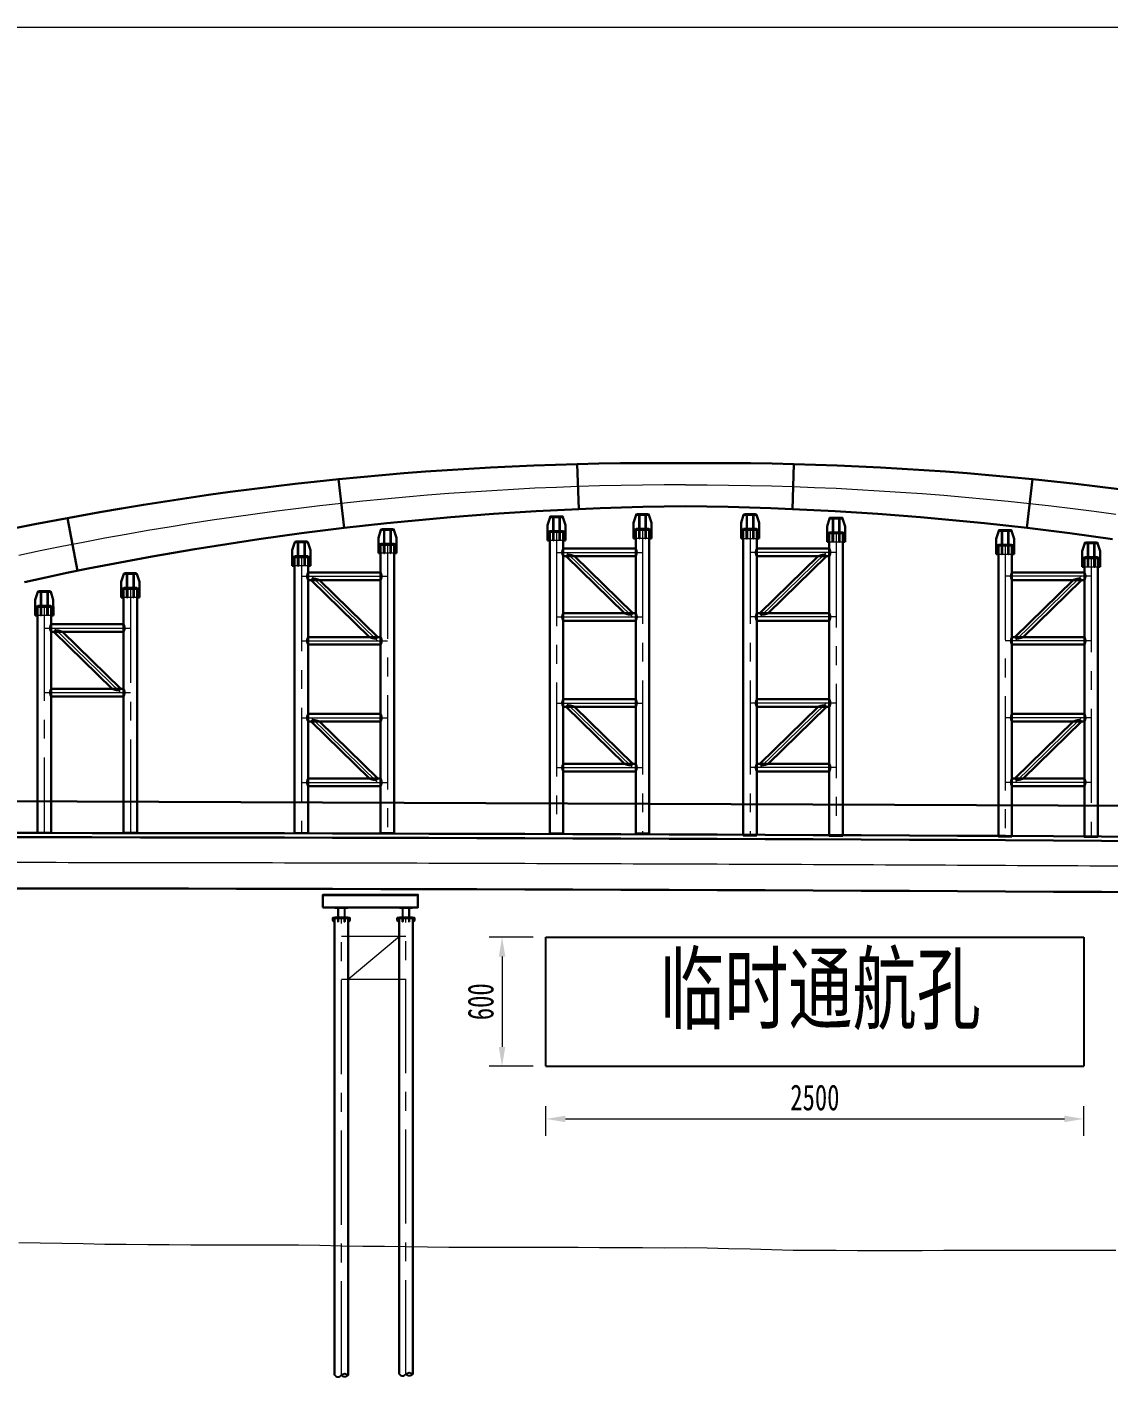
# Model space of a CAD drawing. Extents: x 1767995 to 4174245, y 542814 to 862564.
# Drawn here: x 3473469 to 3523723, y 639946 to 702689 of the extents above; entities that cross this region are included whole.
import ezdxf

# ---------------------------------------------------------------- set-up
doc = ezdxf.new("R2010")
doc.units = 0
doc.header["$LTSCALE"] = 3500
doc.linetypes.add('CENTER', pattern=[2, 1.25, -0.25, 0.25, -0.25])
doc.linetypes.add('DASHED', pattern=[0.75, 0.5, -0.25])
doc.layers.get('Defpoints').update_dxf_attribs({"color": 8})
for name, color, linetype, lineweight in [('1粗实线', 1, 'Continuous', 30), ('3中心线', 6, 'CENTER', 18), ('4虚线', 2, 'DASHED', 18), ('5文本', 7, 'Continuous', 15), ('6标注线', 7, 'Continuous', 13), ('文字', 7, 'Continuous', 15), ('标注', 3, 'Continuous', 18), ('桥 构造粗实', 1, 'Continuous', 30), ('细实线', 7, 'Continuous', 15)]:
    doc.layers.add(name, color=color, linetype=linetype, lineweight=lineweight)
doc.layers.add('M_Prof', color=2, linetype='Continuous')
doc.styles.add('wlx0.7', font='仿宋_GB2312.TTF', dxfattribs={"width": 0.7})
doc.styles.add('图内文字', font='仿宋_GB2312.TTF', dxfattribs={"width": 0.7})
doc.dimstyles.new('600', dxfattribs={"dimscale": 600, "dimtxt": 2, "dimasz": 1.5, "dimexe": 1, "dimexo": 1, "dimgap": 0.65, "dimtad": 1, "dimdec": 0, "dimlfac": 0.1, "dimzin": 0, "dimdsep": 46, "dimtxsty": 'wlx0.7', "dimcen": 0, "dimclrd": 7, "dimclre": 7, "dimclrt": 7, "dimadec": 0, "dimazin": 0, "dimtfac": 1, "dimtdec": 0, "dimtmove": 1, "dimatfit": 3, "dimfxl": 1, "dimtolj": 1, "dimtzin": 0, "dimlwd": 13, "dimlwe": 13, "dimarcsym": 1})

# ---------------------------------------------------------------- blocks, each defined once
blk = doc.blocks.new('gdfgdfg')
at = {"layer": '细实线'}
for p, q in [((240782, 21181), (241782, 21163)), ((241782, 21163), (242782, 21145)), ((242782, 21145), (243782, 21127)), ((243782, 21127), (244782, 21108)), ((244782, 21108), (245782, 21097)), ((245782, 21097), (246782, 21089)), ((246782, 21089), (247782, 21081)), ((247782, 21081), (248782, 21073)), ((248782, 21073), (249782, 21075)), ((249782, 21075), (250782, 21077)), ((250782, 21077), (251782, 21074)), ((251782, 21074), (252782, 21071)), ((252782, 21071), (253782, 21069)), ((253782, 21069), (254782, 21058)), ((254782, 21058), (255782, 21033)), ((255782, 21033), (256782, 21017)), ((256782, 21017), (257782, 21003)), ((257782, 21003), (258782, 20989)), ((258782, 20989), (259782, 20975)), ((259782, 20975), (260782, 20969)), ((260782, 20969), (261782, 20965)), ((261782, 20965), (262782, 20960)), ((262782, 20960), (263782, 20956)), ((263782, 20956), (264782, 20958)), ((264782, 20958), (265782, 20966)), ((265782, 20966), (266782, 20961)), ((266782, 20961), (267782, 20955)), ((267782, 20955), (268782, 20948)), ((268782, 20948), (269782, 20942)), ((269782, 20942), (270782, 20936)), ((270782, 20936), (271782, 20941)), ((271782, 20941), (272782, 20932)), ((272782, 20932), (273782, 20906)), ((273782, 20906), (274782, 20880)), ((274782, 20880), (275782, 20855)), ((275782, 20855), (276782, 20831)), ((276782, 20831), (277782, 20822)), ((277782, 20822), (278782, 20818)), ((278782, 20818), (279782, 20814)), ((279782, 20814), (280782, 20810)), ((280782, 20810), (281782, 20806)), ((281782, 20806), (282782, 20810)), ((282782, 20810), (283782, 20817)), ((283782, 20817), (284782, 20820)), ((284782, 20820), (285782, 20822)), ((285782, 20822), (286782, 20825)), ((286782, 20825), (287782, 20828)), ((287782, 20828), (288782, 20828)), ((288782, 20828), (289782, 20828)), ((289782, 20828), (290782, 20828)), ((290782, 20828), (291782, 20829))]:
    blk.add_line(p, q, dxfattribs=at)
blk = doc.blocks.new('werwerer')
at = {"layer": '1粗实线', "elevation": 0}
for points in [[(193795, 41794, 0.464316), (193777, 41816), (193651, 41816), (193531, 41444), (193531, 41144), (193651, 41144), (193651, 41164), (193777, 41164, 0.464316), (193795, 41186)], [(193951, 41144), (193651, 41144), (193651, 41164), (193777, 41164, 0.414214), (193795, 41182), (193795, 41798, 0.414214), (193777, 41816), (193651, 41816), (193651, 41836), (193951, 41836), (193951, 41816), (193826, 41816, 0.414214), (193808, 41798), (193808, 41182, 0.414214), (193826, 41164), (193951, 41164)], [(193951, 41144), (194251, 41144), (194251, 41164), (194126, 41164, -0.414214), (194108, 41182), (194108, 41798, -0.414214), (194126, 41816), (194251, 41816), (194251, 41836), (193951, 41836), (193951, 41816), (194077, 41816, -0.414214), (194095, 41798), (194095, 41182, -0.414214), (194077, 41164), (193951, 41164)], [(194108, 41794, -0.464316), (194126, 41816), (194251, 41816), (194371, 41444), (194371, 41144), (194251, 41144), (194251, 41164), (194126, 41164, -0.464316), (194108, 41186)]]:
    blk.add_lwpolyline(points, format="xyb", close=True, dxfattribs=at)
blk.add_lwpolyline([(193701, 41846), (194201, 41846), (194201, 41836), (193701, 41836)], close=True, dxfattribs=at)
blk = doc.blocks.new('tertert')
at = {"layer": '1粗实线'}
for p, q in [((203266, 43306, 0), (206636, 43306, 0)), ((203266, 42955, 0), (206636, 42955, 0)), ((203401, 42955, 0), (206112, 40306, 0)), ((203791, 42955, 0), (206502, 40306, 0)), ((203266, 40306, 0), (206636, 40306, 0)), ((203266, 39955, 0), (206636, 39955, 0))]:
    blk.add_line(p, q, dxfattribs=at)
at = {"layer": '1粗实线', "elevation": 0}
for points in [[(203266, 43306), (203266, 43306), (203266, 43305), (203266, 43305), (203265, 43304), (203265, 43303), (203264, 43301), (203263, 43299), (203262, 43297), (203261, 43295), (203260, 43293), (203259, 43290), (203257, 43287), (203256, 43284), (203255, 43280), (203253, 43276), (203251, 43272), (203250, 43268), (203248, 43264), (203246, 43259), (203244, 43255), (203243, 43250), (203241, 43244), (203239, 43239), (203237, 43234), (203236, 43228), (203234, 43222), (203232, 43216), (203231, 43210), (203229, 43204), (203228, 43198), (203227, 43191), (203225, 43185), (203224, 43178), (203223, 43171), (203223, 43165), (203222, 43158), (203221, 43151), (203221, 43144), (203221, 43137), (203221, 43130), (203221, 43124), (203221, 43117), (203221, 43110), (203222, 43103), (203223, 43096), (203223, 43089), (203224, 43083), (203225, 43076), (203227, 43070), (203228, 43063), (203229, 43057), (203231, 43051), (203232, 43045), (203234, 43039), (203236, 43033), (203237, 43027), (203239, 43022), (203241, 43016), (203243, 43011), (203244, 43006), (203246, 43002), (203248, 42997), (203250, 42993), (203251, 42988), (203253, 42984), (203255, 42981), (203256, 42977), (203257, 42974), (203259, 42971), (203260, 42968), (203261, 42966), (203262, 42964), (203263, 42962), (203264, 42960), (203265, 42958), (203265, 42957), (203266, 42956), (203266, 42955), (203266, 42955), (203266, 42955)], [(206636, 43306), (206636, 43306), (206637, 43305), (206637, 43305), (206637, 43304), (206638, 43303), (206639, 43301), (206640, 43299), (206641, 43297), (206642, 43295), (206643, 43293), (206644, 43290), (206645, 43287), (206647, 43284), (206648, 43280), (206650, 43276), (206652, 43272), (206653, 43268), (206655, 43264), (206657, 43259), (206658, 43255), (206660, 43250), (206662, 43244), (206664, 43239), (206666, 43234), (206667, 43228), (206669, 43222), (206671, 43216), (206672, 43210), (206674, 43204), (206675, 43198), (206676, 43191), (206677, 43185), (206679, 43178), (206679, 43171), (206680, 43165), (206681, 43158), (206681, 43151), (206682, 43144), (206682, 43137), (206682, 43130), (206682, 43124), (206682, 43117), (206681, 43110), (206681, 43103), (206680, 43096), (206679, 43089), (206679, 43083), (206677, 43076), (206676, 43070), (206675, 43063), (206674, 43057), (206672, 43051), (206671, 43045), (206669, 43039), (206667, 43033), (206666, 43027), (206664, 43022), (206662, 43016), (206660, 43011), (206658, 43006), (206657, 43002), (206655, 42997), (206653, 42993), (206652, 42988), (206650, 42984), (206648, 42981), (206647, 42977), (206645, 42974), (206644, 42971), (206643, 42968), (206642, 42966), (206641, 42964), (206640, 42962), (206639, 42960), (206638, 42958), (206637, 42957), (206637, 42956), (206637, 42955), (206636, 42955), (206636, 42955)], [(203266, 40306), (203266, 40306), (203266, 40305), (203266, 40305), (203265, 40304), (203265, 40303), (203264, 40301), (203263, 40299), (203262, 40297), (203261, 40295), (203260, 40293), (203259, 40290), (203257, 40287), (203256, 40284), (203255, 40280), (203253, 40276), (203251, 40272), (203250, 40268), (203248, 40264), (203246, 40259), (203244, 40255), (203243, 40250), (203241, 40244), (203239, 40239), (203237, 40234), (203236, 40228), (203234, 40222), (203232, 40216), (203231, 40210), (203229, 40204), (203228, 40198), (203227, 40191), (203225, 40185), (203224, 40178), (203223, 40171), (203223, 40165), (203222, 40158), (203221, 40151), (203221, 40144), (203221, 40137), (203221, 40130), (203221, 40124), (203221, 40117), (203221, 40110), (203222, 40103), (203223, 40096), (203223, 40089), (203224, 40083), (203225, 40076), (203227, 40070), (203228, 40063), (203229, 40057), (203231, 40051), (203232, 40045), (203234, 40039), (203236, 40033), (203237, 40027), (203239, 40022), (203241, 40016), (203243, 40011), (203244, 40006), (203246, 40002), (203248, 39997), (203250, 39993), (203251, 39988), (203253, 39984), (203255, 39981), (203256, 39977), (203257, 39974), (203259, 39971), (203260, 39968), (203261, 39966), (203262, 39964), (203263, 39962), (203264, 39960), (203265, 39958), (203265, 39957), (203266, 39956), (203266, 39955), (203266, 39955), (203266, 39955)], [(206636, 40306), (206636, 40306), (206637, 40305), (206637, 40305), (206637, 40304), (206638, 40303), (206639, 40301), (206640, 40299), (206641, 40297), (206642, 40295), (206643, 40293), (206644, 40290), (206645, 40287), (206647, 40284), (206648, 40280), (206650, 40276), (206652, 40272), (206653, 40268), (206655, 40264), (206657, 40259), (206658, 40255), (206660, 40250), (206662, 40244), (206664, 40239), (206666, 40234), (206667, 40228), (206669, 40222), (206671, 40216), (206672, 40210), (206674, 40204), (206675, 40198), (206676, 40191), (206677, 40185), (206679, 40178), (206679, 40171), (206680, 40165), (206681, 40158), (206681, 40151), (206682, 40144), (206682, 40137), (206682, 40130), (206682, 40124), (206682, 40117), (206681, 40110), (206681, 40103), (206680, 40096), (206679, 40089), (206679, 40083), (206677, 40076), (206676, 40070), (206675, 40063), (206674, 40057), (206672, 40051), (206671, 40045), (206669, 40039), (206667, 40033), (206666, 40027), (206664, 40022), (206662, 40016), (206660, 40011), (206658, 40006), (206657, 40002), (206655, 39997), (206653, 39993), (206652, 39988), (206650, 39984), (206648, 39981), (206647, 39977), (206645, 39974), (206644, 39971), (206643, 39968), (206642, 39966), (206641, 39964), (206640, 39962), (206639, 39960), (206638, 39958), (206637, 39957), (206637, 39956), (206637, 39955), (206636, 39955), (206636, 39955)]]:
    blk.add_lwpolyline(points, dxfattribs=at)
at = {"layer": '1粗实线'}
for points in [[(203791, 42955), (203791, 42955), (203790, 42955), (203789, 42956), (203788, 42956), (203785, 42957), (203783, 42958), (203780, 42959), (203776, 42960), (203773, 42961), (203768, 42963), (203764, 42964), (203758, 42966), (203753, 42968), (203747, 42970), (203741, 42972), (203734, 42974), (203727, 42977), (203720, 42979), (203712, 42981), (203705, 42984), (203696, 42986), (203688, 42989), (203680, 42991), (203671, 42994), (203662, 42997), (203653, 42999), (203644, 43002), (203635, 43004), (203625, 43006), (203616, 43008), (203607, 43010), (203598, 43012), (203589, 43014), (203580, 43016), (203571, 43017), (203562, 43018), (203553, 43019), (203545, 43020), (203537, 43020), (203529, 43020), (203522, 43020), (203515, 43020), (203508, 43019), (203501, 43018), (203494, 43017), (203488, 43016), (203482, 43014), (203477, 43012), (203472, 43010), (203467, 43008), (203462, 43006), (203457, 43004), (203453, 43002), (203449, 42999), (203445, 42997), (203441, 42994), (203438, 42991), (203434, 42989), (203431, 42986), (203428, 42984), (203426, 42981), (203423, 42979), (203420, 42977), (203418, 42974), (203416, 42972), (203414, 42970), (203412, 42968), (203410, 42966), (203409, 42964), (203407, 42963), (203406, 42961), (203405, 42960), (203404, 42959), (203403, 42958), (203402, 42957), (203402, 42956), (203401, 42956), (203401, 42955), (203401, 42955), (203401, 42955)], [(206112, 40306), (206112, 40306), (206112, 40306), (206114, 40305), (206115, 40305), (206117, 40304), (206120, 40303), (206123, 40302), (206126, 40301), (206130, 40299), (206135, 40298), (206139, 40296), (206144, 40295), (206150, 40293), (206156, 40291), (206162, 40289), (206169, 40287), (206176, 40284), (206183, 40282), (206190, 40279), (206198, 40277), (206206, 40274), (206215, 40272), (206223, 40269), (206232, 40267), (206241, 40264), (206250, 40262), (206259, 40259), (206268, 40257), (206278, 40255), (206287, 40252), (206296, 40250), (206305, 40249), (206314, 40247), (206323, 40245), (206332, 40244), (206341, 40243), (206349, 40242), (206358, 40241), (206366, 40241), (206374, 40241), (206381, 40241), (206388, 40241), (206395, 40242), (206402, 40243), (206408, 40244), (206415, 40245), (206420, 40247), (206426, 40249), (206431, 40250), (206436, 40252), (206441, 40255), (206446, 40257), (206450, 40259), (206454, 40262), (206458, 40264), (206462, 40267), (206465, 40269), (206468, 40272), (206472, 40274), (206475, 40277), (206477, 40279), (206480, 40282), (206482, 40284), (206485, 40287), (206487, 40289), (206489, 40291), (206491, 40293), (206492, 40295), (206494, 40296), (206495, 40298), (206497, 40299), (206498, 40301), (206499, 40302), (206500, 40303), (206500, 40304), (206501, 40305), (206502, 40305), (206502, 40306), (206502, 40306), (206502, 40306)]]:
    blk.add_lwpolyline(points, dxfattribs=at)
at = {"layer": '3中心线'}
for p, q in [((202951, 43130, 0), (206951, 43130, 0)), ((203416, 43130, 0), (206486, 40130, 0)), ((202951, 40130, 0), (206951, 40130, 0))]:
    blk.add_line(p, q, dxfattribs=at)
blk = doc.blocks.new('trret')
at = {"layer": '1粗实线'}
for p, q in [((3671816, 920589), (3671816, 941829)), ((3672446, 920589), (3672446, 941829)), ((3674816, 920637), (3674816, 941829)), ((3675446, 920637), (3675446, 941829))]:
    blk.add_line(p, q, dxfattribs=at)
for points in [[(3671275, 942333), (3675686, 942333), (3675686, 942921), (3671275, 942921)], [(3671816, 941679), (3671781, 941679), (3671731, 941729), (3671731, 941829), (3671731, 941729), (3671781, 941679)], [(3671731, 941829), (3672531, 941829)], [(3671987, 941829), (3671987, 941679), (3671975, 941679), (3671975, 941829), (3671975, 941679), (3671987, 941679)], [(3672287, 941829), (3672287, 941679), (3672275, 941679), (3672275, 941829), (3672275, 941679), (3672287, 941679)], [(3672531, 941729), (3672481, 941679), (3672531, 941729), (3672531, 941829)], [(3674816, 941679), (3674781, 941679), (3674731, 941729), (3674731, 941829), (3674731, 941729), (3674781, 941679)], [(3674731, 941829), (3675531, 941829)], [(3674987, 941829), (3674987, 941679), (3674975, 941679), (3674975, 941829), (3674975, 941679), (3674987, 941679)], [(3675287, 941829), (3675287, 941679), (3675275, 941679), (3675275, 941829), (3675275, 941679), (3675287, 941679)], [(3675531, 941729), (3675481, 941679), (3675531, 941729), (3675531, 941829)], [(3672481, 941679), (3672446, 941679)], [(3675481, 941679), (3675446, 941679)]]:
    blk.add_lwpolyline(points, close=True, dxfattribs=at)
for points in [[(3671731, 941845), (3671731, 941829), (3671731, 941845), (3672531, 941845), (3672531, 941829), (3672531, 941845)], [(3674731, 941845), (3674731, 941829), (3674731, 941845), (3675531, 941845), (3675531, 941829), (3675531, 941845)]]:
    blk.add_lwpolyline(points, dxfattribs=at)
at = {"layer": '3中心线'}
for p, q in [((3672131, 920589), (3672131, 941829)), ((3675131, 920637), (3675131, 941829)), ((3672131, 940996), (3675131, 940996)), ((3672451, 938996), (3674828, 940996)), ((3672131, 938996), (3675131, 938996))]:
    blk.add_line(p, q, dxfattribs=at)
at = {"layer": 'M_Prof'}
for p, q in [((3671275, 942901), (3675686, 942901)), ((3671275, 942353), (3675686, 942353))]:
    blk.add_line(p, q, dxfattribs=at)
for points in [[(3671831, 941845), (3672131, 941845), (3672131, 941863), (3672000, 941863, -0.414214), (3671987, 941876), (3671987, 942302, -0.414214), (3672000, 942315), (3672131, 942315), (3672131, 942333), (3671831, 942333), (3671831, 942315), (3671963, 942315, -0.414214), (3671976, 942302), (3671976, 941876, -0.414214), (3671963, 941863), (3671831, 941863)], [(3672131, 941845), (3672431, 941845), (3672431, 941863), (3672300, 941863, -0.414214), (3672287, 941876), (3672287, 942302, -0.414214), (3672300, 942315), (3672431, 942315), (3672431, 942333), (3672131, 942333), (3672131, 942315), (3672263, 942315, -0.414214), (3672276, 942302), (3672276, 941876, -0.414214), (3672263, 941863), (3672131, 941863)], [(3674831, 941845), (3675131, 941845), (3675131, 941863), (3675000, 941863, -0.414214), (3674987, 941876), (3674987, 942302, -0.414214), (3675000, 942315), (3675131, 942315), (3675131, 942333), (3674831, 942333), (3674831, 942315), (3674963, 942315, -0.414214), (3674976, 942302), (3674976, 941876, -0.414214), (3674963, 941863), (3674831, 941863)], [(3675131, 941845), (3675431, 941845), (3675431, 941863), (3675300, 941863, -0.414214), (3675287, 941876), (3675287, 942302, -0.414214), (3675300, 942315), (3675431, 942315), (3675431, 942333), (3675131, 942333), (3675131, 942315), (3675263, 942315, -0.414214), (3675276, 942302), (3675276, 941876, -0.414214), (3675263, 941863), (3675131, 941863)]]:
    blk.add_lwpolyline(points, format="xyb", close=True, dxfattribs=at)
for points in [[(3671816, 920589), (3671974, 920510), (3672131, 920589), (3672289, 920667), (3672446, 920589)], [(3672446, 920589), (3672289, 920510), (3672131, 920589)], [(3674816, 920637), (3674974, 920559), (3675131, 920637), (3675289, 920716), (3675446, 920637)], [(3675446, 920637), (3675289, 920559), (3675131, 920637)]]:
    blk.add_spline(points, degree=3, dxfattribs=at)
blk = doc.blocks.new('*D272')
at = {"color": 7, "linetype": 'Continuous', "lineweight": 13}
for p, q in [((3497596, 651154), (3497596, 652540)), ((3522596, 651154), (3522596, 652540)), ((3498496, 651940), (3521696, 651940))]:
    blk.add_line(p, q, dxfattribs=at)
at = {"color": 7}
for points in [[(3498496, 652090), (3498496, 651790), (3497596, 651940)], [(3521696, 652090), (3521696, 651790), (3522596, 651940)]]:
    blk.add_solid(points, dxfattribs=at)
at = {"layer": 'Defpoints', "color": 0}
for p in [(3522596, 651940), (3497596, 650554), (3522596, 650554)]:
    blk.add_point(p, dxfattribs=at)
at = {"color": 7, "insert": (3510096, 652930), "char_height": 1200, "attachment_point": 5, "style": 'wlx0.7'}
blk.add_mtext('\\A1;2500', dxfattribs=at)
blk = doc.blocks.new('*D273')
at = {"color": 7, "linetype": 'Continuous', "lineweight": 13}
for p, q in [((3496996, 660387), (3494954, 660387)), ((3495554, 659487), (3495554, 655287)), ((3496996, 654387), (3494954, 654387))]:
    blk.add_line(p, q, dxfattribs=at)
at = {"color": 7}
for points in [[(3495404, 659487), (3495704, 659487), (3495554, 660387)], [(3495404, 655287), (3495704, 655287), (3495554, 654387)]]:
    blk.add_solid(points, dxfattribs=at)
at = {"layer": 'Defpoints', "color": 0}
for p in [(3497596, 660387), (3495554, 654387), (3497596, 654387)]:
    blk.add_point(p, dxfattribs=at)
at = {"color": 7, "insert": (3494564, 657387), "char_height": 1200, "attachment_point": 5, "rotation": 90, "style": 'wlx0.7'}
blk.add_mtext('\\A1;600', dxfattribs=at)

msp = doc.modelspace()

# ---------------------------------------------------------------- linework, layer by layer
for p, q in [((3497595.6, 654387.2), (3497595.6, 660387.2)), ((3497595.6, 660387.2), (3522595.6, 660387.2)), ((3522595.6, 660387.2), (3522595.6, 654387.2)), ((3497595.6, 654387.2), (3522595.6, 654387.2))]:
    msp.add_line(p, q)
at = {"layer": '1粗实线', "ltscale": 4}
for p, q in [((3498503.3, 679242.6, 0.4), (3497663.3, 679242.6, 0.4)), ((3497663.3, 679242.6, 0.4), (3497663.3, 679222.6, 0.4)), ((3497663.3, 679222.6, 0.4), (3498503.3, 679222.6, 0.4)), ((3497922.3, 679222.6, 0.4), (3497944.3, 679222.6, 0.4)), ((3497922.3, 678822.6, 0.4), (3497922.3, 679222.6, 0.4)), ((3497944.3, 679222.6, 0.4), (3497944.3, 678822.6, 0.4)), ((3498222.3, 679222.6, 0.4), (3498222.3, 678822.6, 0.4)), ((3498244.3, 678822.6, 0.4), (3498244.3, 679222.6, 0.4)), ((3498503.3, 679222.6, 0.4), (3498503.3, 679242.6, 0.4)), ((3502503.3, 679342.1, 0.4), (3501663.3, 679342.1, 0.4)), ((3501663.3, 679342.1, 0.4), (3501663.3, 679322.1, 0.4)), ((3501663.3, 679322.1, 0.4), (3502503.3, 679322.1, 0.4)), ((3501922.3, 679322.1, 0.4), (3501944.3, 679322.1, 0.4)), ((3501922.3, 678922.1, 0.4), (3501922.3, 679322.1, 0.4)), ((3501944.3, 678922.1, 0.4), (3501922.3, 678922.1, 0.4)), ((3501944.3, 679322.1, 0.4), (3501944.3, 678922.1, 0.4)), ((3502244.3, 679322.1, 0.4), (3502222.3, 679322.1, 0.4)), ((3502222.3, 679322.1, 0.4), (3502222.3, 678922.1, 0.4)), ((3502222.3, 678922.1, 0.4), (3502244.3, 678922.1, 0.4)), ((3502244.3, 678922.1, 0.4), (3502244.3, 679322.1, 0.4)), ((3502503.3, 679322.1, 0.4), (3502503.3, 679342.1, 0.4)), ((3506663, 679319.3, 0.1), (3506663, 679339.3, 0.1)), ((3506663, 679339.3, 0.1), (3507503, 679339.3, 0.1)), ((3507503, 679319.3, 0.1), (3506663, 679319.3, 0.1)), ((3506922, 679319.3, 0.1), (3506944, 679319.3, 0.1)), ((3506922, 678919.3, 0.1), (3506922, 679319.3, 0.1)), ((3506944, 678919.3, 0.1), (3506922, 678919.3, 0.1)), ((3506944, 679319.3, 0.1), (3506944, 678919.3, 0.1)), ((3507244, 679319.3, 0.1), (3507222, 679319.3, 0.1)), ((3507222, 679319.3, 0.1), (3507222, 678919.3, 0.1)), ((3507222, 678919.3, 0.1), (3507244, 678919.3, 0.1)), ((3507244, 678919.3, 0.1), (3507244, 679319.3, 0.1)), ((3507503, 679339.3, 0.1), (3507503, 679319.3, 0.1)), ((3510663, 679158.7), (3510663, 679178.7)), ((3510663, 679178.7), (3511503, 679178.7)), ((3511503, 679158.7), (3510663, 679158.7)), ((3510922, 678758.7), (3510922, 679158.7)), ((3510944, 679158.7), (3510944, 678758.7)), ((3511244, 679158.7), (3511222, 679158.7)), ((3511222, 679158.7), (3511222, 678758.7)), ((3511244, 678758.7), (3511244, 679158.7)), ((3511503, 679178.7), (3511503, 679158.7)), ((3490643.7, 678649.4, 0.1), (3489803.7, 678649.4, 0.1)), ((3489803.7, 678649.4, 0.1), (3489803.7, 678629.4, 0.1)), ((3489803.7, 678629.4, 0.1), (3490643.7, 678629.4, 0.1)), ((3490062.7, 678629.4, 0.1), (3490084.7, 678629.4, 0.1)), ((3490062.7, 678229.4, 0.1), (3490062.7, 678629.4, 0.1)), ((3490084.7, 678629.4, 0.1), (3490084.7, 678229.4, 0.1)), ((3490384.7, 678629.4, 0.1), (3490362.7, 678629.4, 0.1)), ((3490362.7, 678629.4, 0.1), (3490362.7, 678229.4, 0.1)), ((3490384.7, 678229.4, 0.1), (3490384.7, 678629.4, 0.1)), ((3490643.7, 678629.4, 0.1), (3490643.7, 678649.4, 0.1)), ((3497944.3, 678822.6, 0.4), (3497922.3, 678822.6, 0.4)), ((3511222, 678758.7), (3511244, 678758.7)), ((3518522.5, 678585.4, 0.1), (3518522.5, 678605.4, 0.1)), ((3518522.5, 678605.4, 0.1), (3519362.5, 678605.4, 0.1)), ((3519362.5, 678585.4, 0.1), (3518522.5, 678585.4, 0.1)), ((3518781.5, 678585.4, 0.1), (3518803.5, 678585.4, 0.1)), ((3518781.5, 678185.4, 0.1), (3518781.5, 678585.4, 0.1)), ((3518803.5, 678585.4, 0.1), (3518803.5, 678185.4, 0.1)), ((3519103.5, 678585.4, 0.1), (3519081.5, 678585.4, 0.1)), ((3519081.5, 678585.4, 0.1), (3519081.5, 678185.4, 0.1)), ((3519103.5, 678185.4, 0.1), (3519103.5, 678585.4, 0.1)), ((3519362.5, 678605.4, 0.1), (3519362.5, 678585.4, 0.1)), ((3486643.7, 678069.3), (3485803.7, 678069.3)), ((3485803.7, 678069.3), (3485803.7, 678049.3)), ((3485803.7, 678049.3), (3486643.7, 678049.3)), ((3486062.7, 678049.3), (3486084.7, 678049.3)), ((3486062.7, 677649.3), (3486062.7, 678049.3)), ((3486084.7, 677649.3), (3486062.7, 677649.3)), ((3486084.7, 678049.3), (3486084.7, 677649.3)), ((3486362.7, 678049.3), (3486362.7, 677649.3)), ((3486384.7, 677649.3), (3486384.7, 678049.3)), ((3486643.7, 678049.3), (3486643.7, 678069.3)), ((3490084.7, 678229.4, 0.1), (3490062.7, 678229.4, 0.1)), ((3490362.7, 678229.4, 0.1), (3490384.7, 678229.4, 0.1)), ((3518803.5, 678185.4, 0.1), (3518781.5, 678185.4, 0.1)), ((3519081.5, 678185.4, 0.1), (3519103.5, 678185.4, 0.1)), ((3522522.5, 678005.3), (3522522.5, 678025.3)), ((3522522.5, 678025.3), (3523362.5, 678025.3)), ((3523362.5, 678005.3), (3522522.5, 678005.3)), ((3522781.5, 677605.3), (3522781.5, 678005.3)), ((3522803.5, 678005.3), (3522803.5, 677605.3)), ((3523103.5, 678005.3), (3523081.5, 678005.3)), ((3523081.5, 678005.3), (3523081.5, 677605.3)), ((3523103.5, 677605.3), (3523103.5, 678005.3)), ((3523362.5, 678025.3), (3523362.5, 678005.3)), ((3523081.5, 677605.3), (3523103.5, 677605.3)), ((3478693.7, 676596.8, -0.3), (3477853.7, 676596.8, -0.3)), ((3477853.7, 676596.8, -0.3), (3477853.7, 676576.8, -0.3)), ((3477853.7, 676576.8, -0.3), (3478693.7, 676576.8, -0.3)), ((3478112.7, 676576.8, -0.3), (3478134.7, 676576.8, -0.3)), ((3478112.7, 676176.8, -0.3), (3478112.7, 676576.8, -0.3)), ((3478134.7, 676576.8, -0.3), (3478134.7, 676176.8, -0.3)), ((3478434.7, 676576.8, -0.3), (3478412.7, 676576.8, -0.3)), ((3478412.7, 676576.8, -0.3), (3478412.7, 676176.8, -0.3)), ((3478434.7, 676176.8, -0.3), (3478434.7, 676576.8, -0.3)), ((3478693.7, 676576.8, -0.3), (3478693.7, 676596.8, -0.3)), ((3474693.7, 675762.6, -0.4), (3473853.7, 675762.6, -0.4)), ((3473853.7, 675762.6, -0.4), (3473853.7, 675742.6, -0.4)), ((3474693.7, 675742.6, -0.4), (3474693.7, 675762.6, -0.4)), ((3478134.7, 676176.8, -0.3), (3478112.7, 676176.8, -0.3)), ((3478412.7, 676176.8, -0.3), (3478434.7, 676176.8, -0.3)), ((3473853.7, 675742.6, -0.4), (3474693.7, 675742.6, -0.4)), ((3474112.7, 675742.6, -0.4), (3474134.7, 675742.6, -0.4)), ((3474112.7, 675342.6, -0.4), (3474112.7, 675742.6, -0.4)), ((3474134.7, 675342.6, -0.4), (3474112.7, 675342.6, -0.4)), ((3474134.7, 675742.6, -0.4), (3474134.7, 675342.6, -0.4)), ((3474412.7, 675742.6, -0.4), (3474412.7, 675342.6, -0.4)), ((3474434.7, 675342.6, -0.4), (3474434.7, 675742.6, -0.4))]:
    msp.add_line(p, q, dxfattribs=at)
at = {"layer": '1粗实线'}
for p, q in [((3497663.3, 678822.6, 0.4), (3497663.3, 679222.6, 0.4)), ((3497663.3, 679222.6, 0.4), (3498503.3, 679222.6, 0.4)), ((3498503.3, 679222.6, 0.4), (3498503.3, 678822.6, 0.4)), ((3501663.3, 678922.1, 0.4), (3501663.3, 679322.1, 0.4)), ((3501663.3, 679322.1, 0.4), (3502503.3, 679322.1, 0.4)), ((3501768.3, 678922.1, 0.4), (3501663.3, 678922.1, 0.4)), ((3502503.3, 678922.1, 0.4), (3502398.3, 678922.1, 0.4)), ((3502503.3, 679322.1, 0.4), (3502503.3, 678922.1, 0.4)), ((3507503, 679319.3, 0.1), (3506663, 679319.3, 0.1)), ((3506663, 679319.3, 0.1), (3506663, 678919.3, 0.1)), ((3506663, 678919.3, 0.1), (3506768, 678919.3, 0.1)), ((3507398, 678919.3, 0.1), (3507503, 678919.3, 0.1)), ((3507503, 678919.3, 0.1), (3507503, 679319.3, 0.1)), ((3511503, 679158.7), (3510663, 679158.7)), ((3510663, 679158.7), (3510663, 678758.7)), ((3511503, 678758.7), (3511503, 679158.7)), ((3489803.7, 678229.4, 0.1), (3489803.7, 678629.4, 0.1)), ((3489803.7, 678629.4, 0.1), (3490643.7, 678629.4, 0.1)), ((3490643.7, 678629.4, 0.1), (3490643.7, 678229.4, 0.1)), ((3497768.3, 678822.6, 0.4), (3497663.3, 678822.6, 0.4)), ((3498503.3, 678822.6, 0.4), (3498398.3, 678822.6, 0.4)), ((3510663, 678758.7), (3510768, 678758.7)), ((3511398, 678758.7), (3511503, 678758.7)), ((3519362.5, 678585.4, 0.1), (3518522.5, 678585.4, 0.1)), ((3518522.5, 678585.4, 0.1), (3518522.5, 678185.4, 0.1)), ((3519362.5, 678185.4, 0.1), (3519362.5, 678585.4, 0.1)), ((3485803.7, 677649.3), (3485803.7, 678049.3)), ((3485803.7, 678049.3), (3486643.7, 678049.3)), ((3485908.7, 677649.3), (3485803.7, 677649.3)), ((3486643.7, 677649.3), (3486538.7, 677649.3)), ((3486643.7, 678049.3), (3486643.7, 677649.3)), ((3489908.7, 678229.4, 0.1), (3489803.7, 678229.4, 0.1)), ((3490643.7, 678229.4, 0.1), (3490538.7, 678229.4, 0.1)), ((3518522.5, 678185.4, 0.1), (3518627.5, 678185.4, 0.1)), ((3519257.5, 678185.4, 0.1), (3519362.5, 678185.4, 0.1)), ((3523362.5, 678005.3), (3522522.5, 678005.3)), ((3522522.5, 678005.3), (3522522.5, 677605.3)), ((3523362.5, 677605.3), (3523362.5, 678005.3)), ((3522522.5, 677605.3), (3522627.5, 677605.3)), ((3523257.5, 677605.3), (3523362.5, 677605.3)), ((3477853.7, 676176.8, -0.3), (3477853.7, 676576.8, -0.3)), ((3477853.7, 676576.8, -0.3), (3478693.7, 676576.8, -0.3)), ((3478693.7, 676576.8, -0.3), (3478693.7, 676176.8, -0.3)), ((3477958.7, 676176.8, -0.3), (3477853.7, 676176.8, -0.3)), ((3478693.7, 676176.8, -0.3), (3478588.7, 676176.8, -0.3)), ((3473853.7, 675342.6, -0.4), (3473853.7, 675742.6, -0.4)), ((3473853.7, 675742.6, -0.4), (3474693.7, 675742.6, -0.4)), ((3473958.7, 675342.6, -0.4), (3473853.7, 675342.6, -0.4)), ((3474693.7, 675342.6, -0.4), (3474588.7, 675342.6, -0.4)), ((3474693.7, 675742.6, -0.4), (3474693.7, 675342.6, -0.4)), ((3442585.9, 666823.5), (3566745.3, 666313.9))]:
    msp.add_line(p, q, dxfattribs=at)
for points, elevation in [([(3497768.3, 665202.1), (3497768.3, 679222.6), (3498398.3, 679222.6), (3498398.3, 665202.1), (3497768.3, 665202.1)], 0.3), ([(3501768.3, 665202.1), (3501768.3, 679322.1), (3502398.3, 679322.1), (3502398.3, 665202.1), (3501768.3, 665202.1)], 0.3), ([(3477958.7, 665235.1), (3477958.7, 676576.8), (3478588.7, 676576.8), (3478588.7, 665235.1), (3477958.7, 665235.1)], -0.4), ([(3473958.7, 665235.1), (3473958.7, 675742.6), (3474588.7, 675742.6), (3474588.7, 665235.1), (3473958.7, 665235.1)], -0.4)]:
    msp.add_lwpolyline(points, dxfattribs=dict(at, elevation=elevation))
for points in [[(3507398, 665114.8), (3507398, 679319.3), (3506768, 679319.3), (3506767.6, 665114.8)], [(3511398, 665095.2), (3511398, 679158.7), (3510768, 679158.7), (3510767.5, 665095.2)]]:
    msp.add_lwpolyline(points, close=True, dxfattribs=at)
for points in [[(3489908.7, 665221), (3489908.7, 678629.4), (3490538.7, 678629.4), (3490538.7, 665221), (3489908.7, 665221)], [(3519257.5, 665071), (3519257.5, 678585.4), (3518627.5, 678585.4), (3518627.5, 665071), (3519257.5, 665071)], [(3485908.7, 665221), (3485908.7, 678049.3), (3486538.7, 678049.3), (3486538.7, 665221), (3485908.7, 665221)], [(3523257.5, 665048.9), (3523257.5, 678005.3), (3522627.5, 678005.3), (3522627.5, 665048.9), (3523257.5, 665048.9)]]:
    msp.add_lwpolyline(points, dxfattribs=at)
for points in [[(3402584, 665049.3, -0.0010736), (3429570.5, 665188.2), (3429585.1, 665188.3, -0.0032499), (3572579.4, 664687.8), (3572609.7, 664687.5, -0.0014157), (3606584, 664251.5, -0.0014134)], [(3402584, 664849.3, -0.0010736), (3429570.5, 664988.2), (3429585.1, 664988.3, -0.0032499), (3572579.4, 664487.8), (3572609.7, 664487.5, -0.0013324), (3604584, 664082.5, -0.0013324)], [(3402584, 662469.3, -0.0010736), (3429570.5, 662608.2), (3429585.1, 662608.3, -0.0032499), (3572579.4, 662107.8), (3572609.7, 662107.5, -0.0014157), (3606584, 661671.5)]]:
    msp.add_lwpolyline(points, format="xyb", dxfattribs=at)
at = {"layer": '3中心线'}
for p, q in [((3498083.3, 679222.6, 0.7), (3498083.3, 665202.1, 0.5)), ((3502083.3, 679322.1, 0.5), (3502083.3, 665202.1, 0.5)), ((3507083, 679319.3, 0.3), (3507083, 665114.8, 0.3)), ((3511083, 679158.7, 0.3), (3511083, 665095.2, 0.3)), ((3490223.7, 678629.4, 0.3), (3490223.7, 665221, 0.3)), ((3518942.5, 678585.4, 0.3), (3518942.5, 665071, 0.3)), ((3486223.7, 678049.3, 0.3), (3486223.7, 665221, 0.3)), ((3522942.5, 678005.3, 0.3), (3522942.5, 665048.9, 0.3)), ((3478273.7, 676576.8, -0.1), (3478273.7, 665235.1, -0.1)), ((3474273.7, 675742.6, -0.1), (3474273.7, 665235.1, -0.1))]:
    msp.add_line(p, q, dxfattribs=at)
at = {"layer": '3中心线', "ltscale": 5000}
msp.add_lwpolyline([(3402584, 663669.3, -0.0010732), (3429566.9, 663808.2), (3429581.5, 663808.2, -0.0032499), (3572591.4, 663307.7), (3572621.7, 663307.4, -0.0014149), (3606584, 662871.7)], format="xyb", dxfattribs=at)
at = {"layer": '4虚线'}
for p, q in [((3502398.3, 678922.1, 0.4), (3501768.3, 678922.1, 0.4)), ((3506768, 678919.3, 0.1), (3507398, 678919.3, 0.1)), ((3498398.3, 678822.6, 0.4), (3497768.3, 678822.6, 0.4)), ((3510768, 678758.7), (3511398, 678758.7)), ((3486538.7, 677649.3), (3485908.7, 677649.3)), ((3490538.7, 678229.4, 0.1), (3489908.7, 678229.4, 0.1)), ((3518627.5, 678185.4, 0.1), (3519257.5, 678185.4, 0.1)), ((3522627.5, 677605.3), (3523257.5, 677605.3)), ((3478588.7, 676176.8, -0.3), (3477958.7, 676176.8, -0.3)), ((3474588.7, 675342.6, -0.4), (3473958.7, 675342.6, -0.4))]:
    msp.add_line(p, q, dxfattribs=at)
at = {"layer": '5文本'}
msp.add_line((3211745, 702689.2, -0.3), (3692995, 702689.2, -0.3), dxfattribs=at)
at = {"layer": '标注', "color": 8, "ltscale": 550}
for points in [[(3504084, 681415.6), (3503084, 681412.2), (3502084, 681401.9), (3501084, 681384.9), (3500084, 681361), (3499084, 681330.2), (3498084, 681292.6), (3497084, 681248.2), (3496084, 681197), (3495084, 681139), (3494084, 681074.1), (3493084, 681002.4), (3492084, 680923.8), (3491084, 680838.4), (3490084, 680746.2), (3489084, 680647.2), (3488084, 680541.3), (3487084, 680428.6), (3486084, 680309.1), (3485084, 680182.7), (3484084, 680049.5), (3483084, 679909.5), (3482084, 679762.6), (3481084, 679608.9), (3480084, 679448.4), (3479084, 679281.1), (3478084, 679106.9), (3477084, 678925.9), (3476084, 678738), (3475084, 678543.4), (3474084, 678341.9), (3473084, 678133.5)], [(3504084, 681415.6), (3505084, 681412.2), (3506084, 681401.9), (3507084, 681384.9), (3508084, 681361), (3509084, 681330.2), (3510084, 681292.6), (3511084, 681248.2), (3512084, 681197), (3513084, 681139), (3514084, 681074.1), (3515084, 681002.4), (3516084, 680923.8), (3517084, 680838.4), (3518084, 680746.2), (3519084, 680647.2), (3520084, 680541.3), (3521084, 680428.6), (3522084, 680309.1), (3523084, 680182.7), (3524084, 680049.5)]]:
    msp.add_lwpolyline(points, dxfattribs=at)
at = {"layer": '桥 构造粗实'}
for p, q in [((3499051.9, 682373.4), (3499116.1, 680286.9)), ((3509116, 682373.4), (3509051.9, 680286.9)), ((3487956.3, 681674.1), (3488211.6, 679408.5)), ((3520211.7, 681674.1), (3519956.3, 679408.5)), ((3475345.3, 679867.1), (3475822.7, 677414.4))]:
    msp.add_line(p, q, dxfattribs=at)
for points in [[(3504084, 682415.6), (3503077.1, 682420.9), (3502070.1, 682419.3), (3501063, 682410.9), (3500055.7, 682395.6), (3499048.4, 682373.4), (3498040.9, 682344.3), (3497033.3, 682308.3), (3496025.6, 682265.4), (3495017.8, 682215.7), (3494009.9, 682159), (3493001.9, 682095.5), (3491993.7, 682025.1), (3490985.5, 681947.8), (3489977.1, 681863.6), (3488968.7, 681772.5), (3487960.1, 681674.5), (3486951.5, 681569.7), (3485942.7, 681457.9), (3484933.9, 681339.2), (3483924.9, 681213.7), (3482915.9, 681081.2), (3481906.8, 680941.9), (3480897.6, 680795.6), (3479888.2, 680642.5), (3478878.8, 680482.4), (3477869.4, 680315.5), (3476859.8, 680141.6), (3475850.1, 679960.9), (3474840.4, 679773.2), (3473830.5, 679578.7), (3472820.6, 679377.2)], [(3504084, 682415.6), (3505090.9, 682420.9), (3506097.9, 682419.3), (3507105, 682410.9), (3508112.3, 682395.6), (3509119.6, 682373.4), (3510127.1, 682344.3), (3511134.7, 682308.3), (3512142.4, 682265.4), (3513150.2, 682215.7), (3514158.1, 682159), (3515166.1, 682095.5), (3516174.3, 682025.1), (3517182.5, 681947.8), (3518190.8, 681863.6), (3519199.3, 681772.5), (3520207.8, 681674.5), (3521216.5, 681569.7), (3522225.2, 681457.9), (3523234.1, 681339.2), (3524243, 681213.7)], [(3504084, 680415.6), (3503090.9, 680403.5), (3502097.9, 680384.5), (3501105, 680358.8), (3500112.3, 680326.3), (3499119.6, 680287.1), (3498127.1, 680241), (3497134.7, 680188.2), (3496142.4, 680128.6), (3495150.2, 680062.2), (3494158.1, 679989.1), (3493166.1, 679909.2), (3492174.3, 679822.5), (3491182.5, 679729), (3490190.8, 679628.8), (3489199.3, 679521.8), (3488207.8, 679408), (3487216.5, 679287.5), (3486225.2, 679160.2), (3485234.1, 679026.1), (3484243, 678885.3), (3483252.1, 678737.7), (3482261.2, 678583.4), (3481270.4, 678422.2), (3480279.7, 678254.4), (3479289.1, 678079.7), (3478298.6, 677898.3), (3477308.2, 677710.1), (3476317.9, 677515.2), (3475327.6, 677313.5), (3474337.4, 677105.1), (3473347.3, 676889.9)], [(3504084, 680415.6), (3505077.1, 680403.5), (3506070.1, 680384.5), (3507063, 680358.8), (3508055.7, 680326.3), (3509048.4, 680287.1), (3510040.9, 680241), (3511033.3, 680188.2), (3512025.6, 680128.6), (3513017.8, 680062.2), (3514009.9, 679989.1), (3515001.9, 679909.2), (3515993.7, 679822.5), (3516985.5, 679729), (3517977.1, 679628.8), (3518968.7, 679521.8), (3519960.1, 679408), (3520951.5, 679287.5), (3521942.7, 679160.2), (3522933.9, 679026.1), (3523924.9, 678885.3)]]:
    msp.add_lwpolyline(points, dxfattribs=at)

# ---------------------------------------------------------------- block references
at = {"layer": '6标注线'}
for name, p in [('werwerer', (3304131.9, 638098.3, 0.5)), ('werwerer', (3308131.9, 638197.8, 0.5)), ('werwerer', (3313131.6, 638194.9, 0.3)), ('werwerer', (3317131.6, 638034.3, 0.1)), ('werwerer', (3296272.3, 637505, 0.3)), ('werwerer', (3324991.1, 637461.1, 0.3)), ('werwerer', (3292272.3, 636924.9, 0.1)), ('tertert', (3295131.9, 635138.3, 0.3)), ('werwerer', (3328991.1, 636881, 0.1)), ('werwerer', (3284322.3, 635452.5, -0.1)), ('tertert', (3283272.3, 634029.9, 0)), ('werwerer', (3280322.3, 634618.2, -0.3)), ('tertert', (3271322.3, 631623.6, 0)), ('tertert', (3295131.9, 628138.3, 0.4)), ('tertert', (3283272.3, 627453.9, 0.1)), ('trret', (-184047.1, -280563.9))]:
    msp.add_blockref(name, p, dxfattribs=at)
at = {"layer": '6标注线', "xscale": -1}
for p in [(3714034.5, 635138.3, -0.3), (3725893.9, 634029.9, 0), (3714034.5, 628138.3, 0.4), (3725893.9, 627453.9, 0.4)]:
    msp.add_blockref('tertert', p, dxfattribs=at)
at = {"layer": '文字'}
msp.add_blockref('gdfgdfg', (3232302.5, 625016.6), dxfattribs=at)

# ---------------------------------------------------------------- texts
at = {"layer": '5文本', "insert": (3502892.8, 659556.5), "char_height": 3125, "attachment_point": 1, "style": '图内文字'}
msp.add_mtext('临时通航孔', dxfattribs=at)

# ---------------------------------------------------------------- dimensions: what is measured, and where the dimension line sits
dim = msp.add_linear_dim(base=(3495554.5, 654387.2), p1=(3497595.6, 660387.2), p2=(3497595.6, 654387.2), angle=90, dimstyle='600')
dim.commit()
dim.dimension.update_dxf_attribs({"geometry": '*D273', "text_midpoint": (3494564.5, 657387.2)})
dim = msp.add_linear_dim(base=(3522595.6, 651939.9), p1=(3497595.6, 650553.5), p2=(3522595.6, 650553.5), dimstyle='600')
dim.commit()
dim.dimension.update_dxf_attribs({"geometry": '*D272', "text_midpoint": (3510095.6, 652929.9)})

doc.saveas('drawing.dxf')
